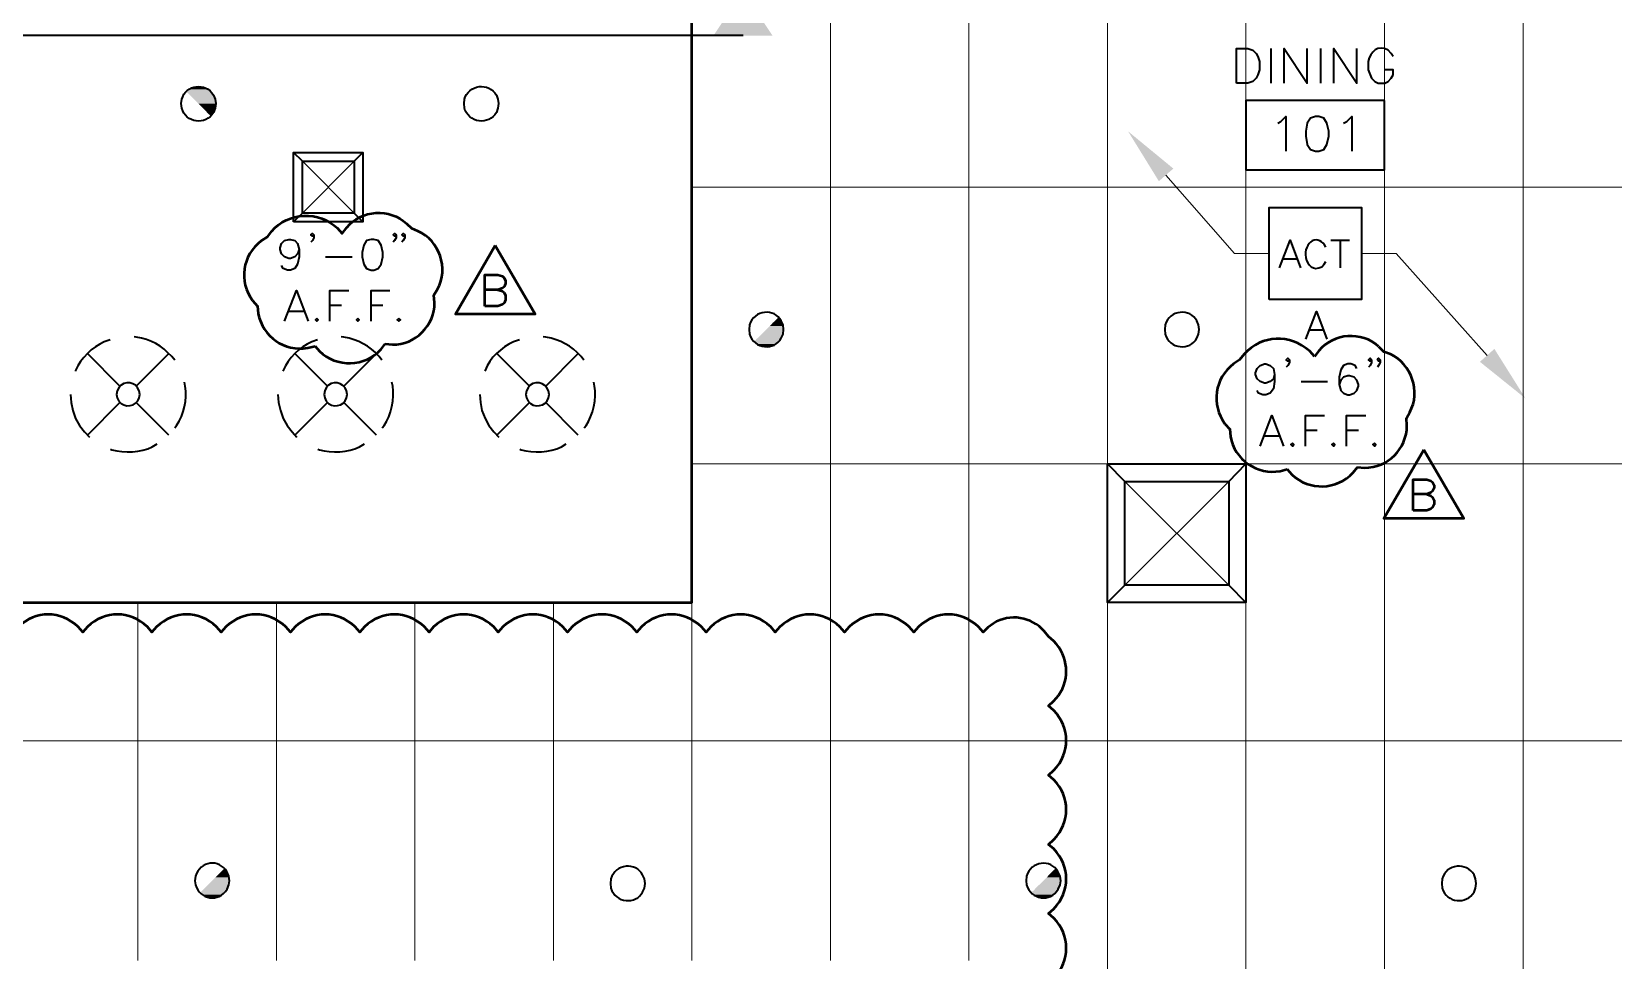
# Model space of a CAD drawing. Header units: inches. Extents: x 5 to 516, y -193 to 129.
# Drawn here: x 408.11 to 430.95, y 48.67 to 62.08 of the extents above; entities that cross this region are included whole.
import ezdxf

# ---------------------------------------------------------------- set-up
doc = ezdxf.new("R2010")
doc.units = ezdxf.units.IN
doc.header["$MEASUREMENT"] = 0
doc.layers.add('PDF9_Geometry', color=7, linetype='Continuous')
doc.layers.add('PDF9_Solid Fills', color=7, linetype='Continuous')

msp = doc.modelspace()

# ---------------------------------------------------------------- hatches: boundary and pattern name
at = {"layer": 'PDF9_Solid Fills', "transparency": 33554559}
for points in [[(410.6984012, 61.2138863), (410.3428457, 61.2138863), (410.3828457, 61.1783308), (410.7295123, 61.1783308)], [(410.6584073, 61.2450051), (410.3828518, 61.2450051), (410.3428518, 61.2138939), (410.6984073, 61.2138939)], [(410.6184012, 61.2716659), (410.4272901, 61.2716659), (410.3828457, 61.2449993), (410.6584012, 61.2449993)], [(410.5695105, 61.2849982), (410.4717327, 61.2849982), (410.4272883, 61.2716648), (410.6183994, 61.2716648)], [(410.7295105, 61.1783326), (410.3828438, 61.1783326), (410.4272883, 61.1338882), (410.7517327, 61.1338882)], [(410.4272955, 61.13389), (410.5206223, 61.0405631), (410.7695112, 61.0405631), (410.7650674, 61.0894455), (410.7650733, 61.0894455), (410.7517399, 61.13389)], [(410.7695137, 61.0405606), (410.5206249, 61.0405606), (410.5695138, 60.9916717), (410.7650693, 60.9916717)], [(410.7650718, 60.9916692), (410.5695163, 60.9916692), (410.6184052, 60.9427803), (410.7517385, 60.9427803)], [(410.7517324, 60.9427821), (410.618399, 60.9427821), (410.658399, 60.8983377), (410.7295101, 60.8983377)], [(418.7695097, 57.8272206), (418.6717384, 57.7294493), (418.9650717, 57.7294493), (418.9695162, 57.7783382), (418.9695091, 57.7783382), (418.9650652, 57.8272206)], [(418.8139523, 57.876112), (418.7695079, 57.8272231), (418.9650634, 57.8272231), (418.9517301, 57.876112)], [(418.858404, 57.9161149), (418.8139596, 57.8761149), (418.9517373, 57.8761149), (418.9295151, 57.9161149)], [(418.5784018, 57.6405615), (418.5428463, 57.6005615), (418.8984018, 57.6005615), (418.9295129, 57.6405615)], [(418.5428477, 57.6005586), (418.5784033, 57.5694475), (418.8584033, 57.5694475), (418.8984033, 57.6005586)], [(418.6228445, 57.6805554), (418.5784, 57.6405554), (418.9295111, 57.6405554), (418.9517333, 57.6805554)], [(418.5784018, 57.5694443), (418.6228463, 57.5472221), (418.8139574, 57.5472221), (418.8584018, 57.5694443)], [(418.6717359, 57.7294468), (418.622847, 57.6805579), (418.9517359, 57.6805579), (418.9650692, 57.7294468)], [(418.6228445, 57.5472275), (418.6717334, 57.5338941), (418.7695111, 57.5338941), (418.8139556, 57.5472275)], [(410.7695101, 49.8672239), (410.6717389, 49.7694527), (410.9650722, 49.7694527), (410.9695166, 49.8183415), (410.9695095, 49.8183415), (410.9650657, 49.8672239)], [(410.8139528, 49.9161153), (410.7695083, 49.8672265), (410.9650639, 49.8672265), (410.9517305, 49.9161153)], [(410.8939585, 49.9961121), (410.81396, 49.9161135), (410.9517378, 49.9161135), (410.9250711, 49.960558), (410.9250684, 49.960558)], [(422.7695095, 49.8672239), (422.6717382, 49.7694527), (422.9650715, 49.7694527), (422.969516, 49.8183415), (422.9695089, 49.8183415), (422.965065, 49.8672239)], [(422.8139521, 49.9161153), (422.7695077, 49.8672265), (422.9650632, 49.8672265), (422.9517299, 49.9161153)], [(422.8584038, 49.960558), (422.8139593, 49.9161135), (422.9517371, 49.9161135), (422.9295149, 49.960558)], [(410.5784023, 49.6805558), (410.5428467, 49.6450003), (410.8939578, 49.6450003), (410.9250689, 49.6805558)], [(410.5428482, 49.6450017), (410.5784037, 49.6138906), (410.8584037, 49.6138906), (410.8939593, 49.6450017)], [(410.6228449, 49.7250075), (410.5784005, 49.6805631), (410.9250671, 49.6805631), (410.9517338, 49.7250075)], [(410.5784023, 49.6138964), (410.6228467, 49.5872297), (410.8139578, 49.5872297), (410.8584023, 49.6138964)], [(410.6228449, 49.5872218), (410.6717338, 49.5738884), (410.7695116, 49.5738884), (410.813956, 49.5872218)], [(410.6717363, 49.7694501), (410.6228474, 49.7250057), (410.9517363, 49.7250057), (410.9650697, 49.7694501)], [(422.5428475, 49.6450017), (422.5828475, 49.6138906), (422.8584031, 49.6138906), (422.8984031, 49.6450017)], [(422.5828504, 49.6805558), (422.5428504, 49.6450003), (422.8984059, 49.6450003), (422.9295171, 49.6805558)], [(422.6228443, 49.7250075), (422.5828443, 49.6805631), (422.9295109, 49.6805631), (422.9517331, 49.7250075)], [(422.5828504, 49.6138964), (422.6228504, 49.5872297), (422.8139615, 49.5872297), (422.8584059, 49.6138964)], [(422.6228443, 49.5872218), (422.6717331, 49.5738884), (422.7695109, 49.5738884), (422.8139554, 49.5872218)], [(422.6717357, 49.7694501), (422.6228468, 49.7250057), (422.9517357, 49.7250057), (422.965069, 49.7694501)]]:
    msp.add_hatch(color=256, dxfattribs=at).paths.add_polyline_path(points)

# ---------------------------------------------------------------- linework, layer by layer
at = {"layer": 'PDF9_Geometry', "lineweight": 15}
for points in [[(417.6450704, 81.0450018), (417.6450704, 48.6672253)], [(419.6450703, 81.0450018), (419.6450703, 48.6672253)], [(421.6450701, 81.0450018), (421.6450701, 48.6672253)], [(423.64507, 81.0450018), (423.64507, 43.2094484)], [(425.6450699, 81.0450018), (425.6450699, 43.2094484)], [(427.6450698, 81.0450018), (427.6450698, 43.2094484)], [(429.6450697, 81.0450018), (429.6450697, 43.2094484)], [(436.2317347, 59.836118), (417.6450693, 59.836118)], [(424.4895117, 60.0094488), (425.4806228, 58.8761156), (425.9784005, 58.8761156)], [(429.1295126, 57.405002), (427.8139571, 58.8761131), (427.3117348, 58.8761131)], [(436.2317347, 55.8361183), (417.6450693, 55.8361183)], [(409.6450708, 53.8361184), (409.6450708, 48.6672298)], [(411.6450707, 53.8361184), (411.6450707, 48.6672298)], [(413.6450706, 53.8361184), (413.6450706, 48.6672298)], [(415.6450705, 53.8361184), (415.6450705, 48.6672298)], [(384.3117389, 51.8361185), (436.2317348, 51.8361185)]]:
    msp.add_lwpolyline(points, dxfattribs=at)
at = {"layer": 'PDF9_Geometry', "lineweight": 50}
for points in [[(407.1472954, 71.8361174), (407.1472954, 53.8361184), (417.6450726, 53.8361184), (417.6450726, 71.8361174)], [(414.8050731, 58.9916718), (415.3828508, 58.0005608), (414.2317398, 58.0005608)], [(428.2139581, 56.0405634), (428.7917359, 55.0494524), (427.6361804, 55.0494524)]]:
    msp.add_lwpolyline(points, close=True, dxfattribs=at)
at = {"layer": 'PDF9_Geometry', "lineweight": 35}
for points in [[(418.3828452, 62.022777), (403.6806241, 62.022777)], [(426.0050688, 61.8361179), (426.0050688, 61.3383402)], [(426.1961767, 61.3383333), (426.1961767, 61.8361111), (426.52951, 61.3383333), (426.52951, 61.8361111)], [(426.7206223, 61.8361179), (426.7206223, 61.3383402)], [(426.9117347, 61.3383333), (426.9117347, 61.8361111), (427.245068, 61.3383333), (427.245068, 61.8361111)], [(427.7695137, 61.720558), (427.742847, 61.7650025), (427.6984026, 61.8138914)], [(427.4095137, 61.6494469), (427.4095137, 61.5294469), (427.4361804, 61.4583358), (427.4584026, 61.409447), (427.5072915, 61.3605581), (427.5517359, 61.3383358), (427.6495137, 61.3383358), (427.6984026, 61.3605581), (427.742847, 61.409447), (427.7695137, 61.4583358), (427.7695137, 61.5294469), (427.6495137, 61.5294469)], [(410.2806213, 60.9738965), (410.2717324, 61.0405631), (410.2806213, 61.1027854)], [(410.738399, 61.1650076), (410.7606212, 61.1027854), (410.7695101, 61.0405631), (410.7606212, 60.9738965), (410.738399, 60.9116743)], [(426.1028471, 60.760561), (426.1472916, 60.7827832), (426.2184027, 60.8538943), (426.2184027, 60.3561166)], [(427.0539557, 60.760561), (427.1028446, 60.7827832), (427.1739557, 60.8538943), (427.1739557, 60.3561166)], [(412.0228466, 60.2094452), (411.8939578, 60.3338896)], [(412.76951, 60.2094452), (412.8939545, 60.3338896)], [(412.0228466, 59.4583331), (411.8939578, 59.3338886)], [(412.76951, 59.4583331), (412.8939545, 59.3338886)], [(412.1872889, 59.1472256), (412.1650667, 59.1250034), (412.1428445, 59.1472256), (412.1650667, 59.1650034), (412.1872889, 59.1472256), (412.1872889, 59.1027811), (412.1650667, 59.0627811), (412.1428445, 59.0405589)], [(413.373957, 59.1472256), (413.3517347, 59.1250034), (413.3295125, 59.1472256), (413.3517347, 59.1650034), (413.373957, 59.1472256), (413.373957, 59.1027811), (413.3517347, 59.0627811), (413.3295125, 59.0405589)], [(413.4984054, 59.1472256), (413.4761832, 59.1250034), (413.4584054, 59.1472256), (413.4761832, 59.1650034), (413.4984054, 59.1472256), (413.4984054, 59.1027811), (413.4761832, 59.0627811), (413.4584054, 59.0405589)], [(411.9739552, 58.9338919), (411.951733, 58.8716697), (411.911733, 58.8272252), (411.8495108, 58.805003), (411.8272886, 58.805003), (411.7650664, 58.8272252), (411.7206219, 58.8716697), (411.6983997, 58.9338919), (411.6983997, 58.9561141), (411.7206219, 59.0183363), (411.7650664, 59.0627808), (411.8272886, 59.0805586), (411.8495108, 59.0805586), (411.911733, 59.0627808), (411.951733, 59.0183363), (411.9739552, 58.9338919), (411.9739552, 58.8272252), (411.951733, 58.7205586), (411.911733, 58.6583364), (411.8495108, 58.6361141), (411.8050663, 58.6361141), (411.7428441, 58.6583364), (411.7206219, 58.7027808)], [(426.1295127, 58.6672271), (426.2806238, 59.067227), (426.4317349, 58.6672271)], [(426.8717363, 59.0672198), (427.138403, 59.0672198)], [(427.0050688, 59.0672198), (427.0050688, 58.6672198)], [(412.35618, 58.8272205), (412.7384022, 58.8272205)], [(426.1872881, 58.800555), (426.3739548, 58.800555)], [(426.7384016, 58.6850016), (426.7739571, 58.7205571), (426.7961793, 58.7605571)], [(411.7650703, 57.8983378), (411.9339592, 58.3427823), (412.1028481, 57.8983378)], [(412.4183996, 57.8983378), (412.4183996, 58.3427823), (412.6939552, 58.3427823)], [(413.0139581, 57.8983378), (413.0139581, 58.3427823), (413.2850692, 58.3427823)], [(411.82729, 58.0450031), (412.0406233, 58.0450031)], [(412.4183996, 58.1294486), (412.5872885, 58.1294486)], [(413.0139581, 58.1294486), (413.1828469, 58.1294486)], [(426.5072887, 57.6405615), (426.6628442, 58.0405615), (426.8139553, 57.6405615)], [(418.4761818, 57.8450049), (418.4717374, 57.7783382), (418.4761818, 57.7116715)], [(418.9339595, 57.6538938), (418.9606262, 57.7116715), (418.9695151, 57.7783382), (418.9606262, 57.8450049), (418.9339595, 57.9027827)], [(424.4761815, 57.8450049), (424.471737, 57.7783382), (424.4761815, 57.7116715)], [(424.9339592, 57.6538938), (424.9606259, 57.7116715), (424.9695148, 57.7783382), (424.9606259, 57.8450049), (424.9339592, 57.9027827)], [(409.245069, 57.631673), (409.1606246, 57.6005619)], [(409.622845, 57.6672271), (409.5917339, 57.6716716)], [(412.2406201, 57.631673), (412.1561756, 57.6005619)], [(412.6184007, 57.6672271), (412.5828452, 57.6716716)], [(415.1561834, 57.631673), (415.0672945, 57.6005619)], [(415.533955, 57.6672271), (415.4983995, 57.6716716)], [(426.5650686, 57.7738894), (426.7561797, 57.7738894)], [(409.3872945, 56.9605576), (408.9161834, 57.4316687)], [(409.622845, 56.9605576), (410.0939561, 57.4316687)], [(410.1784005, 57.3338938), (410.1339561, 57.3872271)], [(412.3828455, 56.9605576), (411.9117345, 57.4316687)], [(412.6184051, 56.9605576), (413.0895161, 57.4316687)], [(413.1695118, 57.3338938), (413.1295118, 57.3872271)], [(415.2983999, 56.9605576), (414.8272888, 57.4316687)], [(415.5339594, 56.9605576), (416.0050705, 57.4316687)], [(416.0850661, 57.3338938), (416.0450661, 57.3872271)], [(426.2717337, 57.3427823), (426.2495114, 57.3205601), (426.2272892, 57.3427823), (426.2495114, 57.3650045), (426.2717337, 57.3427823), (426.2717337, 57.3027823), (426.2495114, 57.2583379), (426.2272892, 57.2361157)], [(427.4584017, 57.3427823), (427.4361795, 57.3205601), (427.4139573, 57.3427823), (427.4361795, 57.3650045), (427.4584017, 57.3427823), (427.4584017, 57.3027823), (427.4361795, 57.2583379), (427.4139573, 57.2361157)], [(427.5828456, 57.3427823), (427.5606234, 57.3205601), (427.5428456, 57.3427823), (427.5606234, 57.3650045), (427.5828456, 57.3427823), (427.5828456, 57.3027823), (427.5606234, 57.2583379), (427.5428456, 57.2361157)], [(408.7472913, 57.1872286), (408.7428468, 57.1783397)], [(411.7428423, 57.1872286), (411.7383979, 57.1783397)], [(414.6584057, 57.1872286), (414.6539612, 57.1783397)], [(426.0584, 57.1294486), (426.0406222, 57.0672264), (425.9961778, 57.0272264), (425.9339555, 57.0050042), (425.9117333, 57.0050042), (425.8495111, 57.0272264), (425.8050667, 57.0672264), (425.7828444, 57.1294486), (425.7828444, 57.1516709), (425.8050667, 57.2138931), (425.8495111, 57.2583375), (425.9117333, 57.2805597), (425.9339555, 57.2805597), (425.9961778, 57.2583375), (426.0406222, 57.2138931), (426.0584, 57.1294486), (426.0584, 57.0272264), (426.0406222, 56.9205598), (425.9961778, 56.8583375), (425.9339555, 56.8361153), (425.8895111, 56.8361153), (425.8272889, 56.8583375), (425.8050667, 56.8983375)], [(427.245068, 57.2138942), (427.2228458, 57.2583386), (427.1606236, 57.2805608), (427.1161791, 57.2805608), (427.0539569, 57.2583386), (427.0139569, 57.1961164), (426.9917347, 57.0894497), (426.9917347, 56.9827831), (427.0139569, 56.8983386), (427.0539569, 56.8583386), (427.1161791, 56.8361164), (427.1384014, 56.8361164), (427.205068, 56.8583386), (427.245068, 56.8983386), (427.2672903, 56.9605608), (427.2672903, 56.9827831), (427.245068, 57.0450053), (427.205068, 57.0894497), (427.1384014, 57.1116719), (427.1161791, 57.1116719), (427.0539569, 57.0894497), (427.0139569, 57.0450053), (426.9917347, 56.9827831)], [(409.3695142, 56.9383357), (409.347292, 56.8938913), (409.3384031, 56.840558), (409.347292, 56.7916691), (409.3695142, 56.7427802)], [(409.6628475, 56.7916691), (409.6717364, 56.840558), (409.6628475, 56.8938913)], [(410.3295116, 56.9605551), (410.3206227, 57.0183328)], [(412.3650652, 56.9383357), (412.342843, 56.8938913), (412.3339541, 56.840558), (412.342843, 56.7916691), (412.3650652, 56.7427802)], [(412.6583986, 56.7916691), (412.6672874, 56.840558), (412.6583986, 56.8938913)], [(413.3250717, 56.9605551), (413.3117384, 57.0183328)], [(415.2806286, 56.9383357), (415.2584064, 56.8938913), (415.2495175, 56.840558), (415.2584064, 56.7916691), (415.2806286, 56.7427802)], [(415.5739619, 56.7916691), (415.5828508, 56.840558), (415.5739619, 56.8938913)], [(416.240626, 56.9605551), (416.2272927, 57.0183328)], [(426.4406247, 57.0272261), (426.8228469, 57.0272261)], [(408.6717364, 56.840558), (408.6806253, 56.7250024), (408.707292, 56.6094469), (408.747292, 56.4938913), (408.8050698, 56.3916691), (408.8761809, 56.2983358), (408.947292, 56.2227802)], [(408.9161845, 56.2538881), (409.3872956, 56.7249992)], [(410.093955, 56.2538881), (409.6228439, 56.7249992)], [(411.6672875, 56.840558), (411.6761764, 56.7250024), (411.702843, 56.6094469), (411.742843, 56.4938913), (411.8006208, 56.3916691), (411.8717319, 56.2983358), (411.942843, 56.2227802)], [(411.9117355, 56.2538881), (412.3828466, 56.7249992)], [(413.0895151, 56.2538881), (412.618404, 56.7249992)], [(414.5828508, 56.840558), (414.5917397, 56.7250024), (414.613962, 56.6094469), (414.6584064, 56.4938913), (414.7117397, 56.3916691), (414.7828508, 56.2983358), (414.8584064, 56.2227802)], [(414.8272899, 56.2538881), (415.2984009, 56.7249992)], [(416.0050694, 56.2538881), (415.5339583, 56.7249992)], [(425.8495151, 56.0938946), (426.018404, 56.538339), (426.1872928, 56.0938946)], [(426.5028444, 56.0938946), (426.5028444, 56.538339), (426.7783999, 56.538339)], [(427.0984028, 56.0938946), (427.0984028, 56.538339), (427.3739584, 56.538339)], [(410.1784005, 56.3561106), (410.2050672, 56.3916662)], [(413.1739606, 56.3561106), (413.2006273, 56.3916662)], [(416.0895149, 56.3561106), (416.1161816, 56.3916662)], [(425.9117348, 56.2405598), (426.1250681, 56.2405598)], [(426.5028444, 56.3250053), (426.6717333, 56.3250053)], [(427.0984028, 56.3250053), (427.2672917, 56.3250053)], [(409.2495178, 56.0494429), (409.27174, 56.040554)], [(409.8539622, 56.0849985), (409.9250733, 56.1249985)], [(412.2450689, 56.0494429), (412.2672911, 56.040554)], [(412.8450688, 56.0849985), (412.9161799, 56.1249985)], [(415.1606232, 56.0494429), (415.1784009, 56.040554)], [(415.7606231, 56.0849985), (415.8317342, 56.1249985)], [(423.8939578, 55.5827817), (423.645069, 55.836115)], [(425.3961776, 55.5827817), (425.6450665, 55.836115)], [(423.8939578, 54.0850062), (423.645069, 53.8361173)], [(425.3961776, 54.0850062), (425.6450665, 53.8361173)], [(410.4761822, 49.8850082), (410.4672933, 49.8183415), (410.4761822, 49.7561193)], [(410.93396, 49.6938971), (410.9606267, 49.7561193), (410.9695155, 49.8183415), (410.9606267, 49.8850082), (410.93396, 49.942786)], [(416.4761819, 49.8450053), (416.467293, 49.7783387), (416.4761819, 49.711672)], [(416.9339597, 49.6538942), (416.9606263, 49.711672), (416.9695152, 49.7783387), (416.9606263, 49.8450053), (416.9339597, 49.9027831)], [(422.4761816, 49.8850082), (422.4717371, 49.8183415), (422.4761816, 49.7561193)], [(422.9339593, 49.6938971), (422.960626, 49.7561193), (422.9695149, 49.8183415), (422.960626, 49.8850082), (422.9339593, 49.942786)], [(428.4761812, 49.8450053), (428.4717368, 49.7783387), (428.4761812, 49.711672)], [(428.9384034, 49.6538942), (428.9606257, 49.711672), (428.9695146, 49.7783387), (428.9606257, 49.8450053), (428.9384034, 49.9027831)]]:
    msp.add_lwpolyline(points, dxfattribs=at)
for points in [[(425.5072887, 61.3383333), (425.5072887, 61.8361111), (425.6717332, 61.8361111), (425.7428443, 61.8138888), (425.7917332, 61.765), (425.8139554, 61.7205555), (425.840622, 61.6494444), (425.840622, 61.5294444), (425.8139554, 61.4583333), (425.7917332, 61.4094444), (425.7428443, 61.3605555), (425.6717332, 61.3383333)], [(427.6450698, 61.0850058), (425.6450699, 61.0850058), (425.6450699, 60.0850058), (427.6450698, 60.0850058)], [(426.6495141, 60.853895), (426.578403, 60.8316728), (426.5295141, 60.7605617), (426.5072919, 60.6405617), (426.5072919, 60.5694506), (426.5295141, 60.4494506), (426.578403, 60.3783395), (426.6495141, 60.3561173), (426.698403, 60.3561173), (426.7695141, 60.3783395), (426.8139586, 60.4494506), (426.8406252, 60.5694506), (426.8406252, 60.6405617), (426.8139586, 60.7605617), (426.7695141, 60.8316728), (426.698403, 60.853895)], [(411.8939585, 59.3338937), (411.8939585, 60.3338936), (412.8939584, 60.3338936), (412.8939584, 59.3338937)], [(412.0228466, 59.4583331), (412.0228466, 60.2094441), (412.7695133, 60.2094441), (412.7695133, 59.4583331)], [(425.9784032, 58.2094453), (425.9784032, 59.5427786), (427.3117365, 59.5427786), (427.3117365, 58.2094453)], [(413.0139581, 59.0805571), (412.9472914, 59.0627793), (412.9072914, 58.9961127), (412.8850692, 58.889446), (412.8850692, 58.8272238), (412.9072914, 58.7205571), (412.9472914, 58.6583349), (413.0139581, 58.6361127), (413.0539581, 58.6361127), (413.1161803, 58.6583349), (413.1606247, 58.7205571), (413.1828469, 58.8272238), (413.1828469, 58.889446), (413.1606247, 58.9961127), (413.1161803, 59.0627793), (413.0539581, 59.0805571)], [(412.2272918, 57.9383317), (412.209514, 57.9161095), (412.2272918, 57.8983317), (412.249514, 57.9161095)], [(412.8228502, 57.9383317), (412.800628, 57.9161095), (412.8228502, 57.8983317), (412.840628, 57.9161095)], [(413.4139599, 57.9383317), (413.3917376, 57.9161095), (413.4139599, 57.8983317), (413.4361821, 57.9161095)], [(426.3161808, 56.1383372), (426.2939586, 56.116115), (426.3161808, 56.0938928), (426.3339586, 56.116115)], [(426.9072905, 56.1383372), (426.8850682, 56.116115), (426.9072905, 56.0938928), (426.9295127, 56.116115)], [(427.4984001, 56.1383372), (427.4761779, 56.116115), (427.4984001, 56.0938928), (427.5206223, 56.116115)], [(425.6450699, 55.8361183), (425.6450699, 53.8361184), (423.64507, 53.8361184), (423.64507, 55.8361183)], [(425.3961776, 55.5827838), (425.3961776, 54.0850062), (423.8939554, 54.0850062), (423.8939554, 55.5827838)]]:
    msp.add_lwpolyline(points, close=True, dxfattribs=at)
msp.add_lwpolyline([(414.8228443, 61.1650076), (414.8450665, 61.1027854), (414.8539554, 61.0405631), (414.8450665, 60.9738965), (414.8228443, 60.9116743, -0.6582763146), (414.3606221, 60.9738965), (414.3561777, 61.0405631), (414.3606221, 61.1027854, -0.6582763146)], format="xyb", close=True, dxfattribs=at)
at = {"layer": 'PDF9_Geometry', "color": 253, "lineweight": 30, "true_color": 0xb3b3b3}
for points in [[(412.76951, 60.2094452), (412.0228434, 59.4583341)], [(412.76951, 59.4583331), (412.0228434, 60.2094441)], [(425.3961776, 55.5827817), (423.8939554, 54.0850041)], [(423.8939578, 55.5827817), (425.39618, 54.0850041)]]:
    msp.add_lwpolyline(points, dxfattribs=at)
at = {"layer": 'PDF9_Geometry', "lineweight": 50}
for points in [[(411.5161793, 59.1161137), (411.5784015, 59.2005582, -0.4193211886), (412.5250681, 59.2450026), (412.5961836, 59.1649997), (412.6628502, 59.2538886, -0.4161222214), (413.5250724, 59.3116664), (413.600628, 59.2361108), (413.600628, 59.2405553)], [(422.8672889, 44.3294463), (422.7917331, 44.3427796), (422.8717332, 44.4138907, 0.4133381575), (422.8717332, 45.2761128), (422.7917353, 45.342783), (422.8717353, 45.4138941, 0.4133376421), (422.8717353, 46.2761163), (422.7917353, 46.3427829), (422.8717353, 46.413894, 0.4133376421), (422.8717353, 47.2761162), (422.7917353, 47.3427829), (422.8717353, 47.4138939, 0.4134665362), (422.8717353, 48.276116), (422.7917353, 48.3427828), (422.8717353, 48.4138938, 0.4134665362), (422.8717353, 49.2761159), (422.7917353, 49.3427828), (422.8717353, 49.4138938)]]:
    msp.add_lwpolyline(points, format="xyb", dxfattribs=at)
for points in [[(413.6895129, 59.2005582), (413.600624, 59.2361137)], [(411.5161825, 59.1205557), (411.5161825, 59.1161112), (411.4272937, 59.0583334)], [(414.6539591, 58.1161113), (414.6539591, 58.5694446), (414.8450702, 58.5694446), (414.9117368, 58.5472224), (414.933959, 58.5250001), (414.9517368, 58.4805557), (414.9517368, 58.4405557), (414.933959, 58.3961113), (414.9117368, 58.373889), (414.8450702, 58.3516668), (414.6539591, 58.3516668)], [(413.92951, 58.1694442), (413.9206211, 58.2761109)], [(413.920624, 58.2805582), (413.920624, 58.2761138), (413.9739573, 58.3605582)], [(414.8450669, 58.3516708), (414.9117336, 58.333893), (414.9339558, 58.3116708), (414.9517336, 58.2672264), (414.9517336, 58.2050041), (414.9339558, 58.1605597), (414.9117336, 58.1383375), (414.8450669, 58.1161152), (414.6539558, 58.1161152)], [(411.3028492, 58.1961113), (411.3739603, 58.1161113)], [(411.3739571, 58.1205557), (411.3739571, 58.1161113), (411.382846, 58.0094446)], [(413.156177, 57.4938945), (413.2139548, 57.5694501)], [(413.2139544, 57.5738887), (413.2139544, 57.5694443), (413.3206211, 57.5605554)], [(412.0984015, 57.5116669), (412.2050681, 57.5383335)], [(412.205066, 57.5427834), (412.205066, 57.5383389), (412.2672882, 57.4672278)], [(425.5517359, 57.342778), (425.5517359, 57.3383335), (425.462847, 57.2805558)], [(425.6184036, 57.4227805), (425.551737, 57.3383361)], [(426.6361813, 57.387225), (426.5650702, 57.4672249)], [(426.6984036, 57.4716665), (426.6361813, 57.3872221)], [(427.5606257, 57.5338887), (427.6361813, 57.4583332), (427.6361813, 57.4627776)], [(427.729515, 57.4227805), (427.6361817, 57.4583361)], [(425.3384026, 56.4183336), (425.4139581, 56.3383336)], [(427.9695121, 56.3916666), (427.9606232, 56.4983332)], [(427.9606261, 56.5027806), (427.9606261, 56.4983361), (428.009515, 56.5827806)], [(425.4139592, 56.342778), (425.4139592, 56.3383336), (425.4228481, 56.2316669)], [(426.1384036, 55.7338892), (426.2406258, 55.7605558)], [(426.2406238, 55.7650057), (426.2406238, 55.7605613), (426.3072905, 55.6850057)], [(427.1917349, 55.7116724), (427.2539571, 55.7916724)], [(427.2539566, 55.796111), (427.2539566, 55.7916666), (427.3561788, 55.7827777)], [(428.0583999, 55.1650029), (428.0583999, 55.6138917), (428.2539554, 55.6138917), (428.3161776, 55.5916695), (428.3383999, 55.5738917), (428.3606221, 55.5294473), (428.3606221, 55.4850028), (428.3383999, 55.4450028), (428.3161776, 55.4227806), (428.2539554, 55.4005584), (428.0583999, 55.4005584)], [(428.2539565, 55.4005533), (428.3161787, 55.3783311), (428.3384009, 55.3561089), (428.3606232, 55.3161089), (428.3606232, 55.2494422), (428.3384009, 55.2094422), (428.3161787, 55.18722), (428.2539565, 55.1649978), (428.058401, 55.1649978)], [(408.91618, 53.4850046), (408.8495138, 53.4050045), (408.7828476, 53.4850046)], [(409.9161799, 53.4850046), (409.8495137, 53.4050045), (409.7828475, 53.4850046)], [(410.9161799, 53.4850046), (410.8495137, 53.4050045), (410.7828474, 53.4850046)], [(411.9161798, 53.4850046), (411.8495136, 53.4050045), (411.7828474, 53.4850046)], [(412.9161798, 53.4850046), (412.8495136, 53.4050045), (412.7828473, 53.4850046)], [(413.9161802, 53.4850046), (413.8495135, 53.4050045), (413.7828467, 53.4850046)], [(414.9161802, 53.4850046), (414.8495134, 53.4050045), (414.7828466, 53.4850046)], [(415.9161801, 53.4850046), (415.8495134, 53.4050045), (415.7828466, 53.4850046)], [(416.9161801, 53.4850046), (416.8495133, 53.4050045), (416.7828465, 53.4850046)], [(417.91618, 53.4850046), (417.8495133, 53.4050045), (417.7828465, 53.4850046)], [(418.91618, 53.4850046), (418.8495132, 53.4050045), (418.7828467, 53.4850046)], [(419.9161799, 53.4850046), (419.8495132, 53.4050045), (419.7828467, 53.4850046)], [(420.9161799, 53.4850046), (420.8495133, 53.4050045), (420.7828465, 53.4850046)], [(422.0006242, 53.5338938), (421.9161798, 53.4761161), (421.8495131, 53.4050045), (421.7828465, 53.4850046)], [(422.8717353, 53.2761157), (422.7917353, 53.3427825), (422.7295131, 53.4227827)], [(422.8717353, 52.2761158), (422.7917353, 52.3427826), (422.8717353, 52.4138936), (422.938402, 52.4938938)], [(422.8717353, 51.2761158), (422.7917353, 51.3427826), (422.8717353, 51.4138937)], [(422.8717353, 50.2761159), (422.7917353, 50.3427827), (422.8717353, 50.4138937)]]:
    msp.add_lwpolyline(points, dxfattribs=at)
at = {"layer": 'PDF9_Geometry', "lineweight": 35}
msp.add_ellipse((426.6612944, 58.8618688), major_axis=(-0.0037887, 0.2111896), ratio=0.7467931982, start_param=5.2334664462, end_param=8.0482105518, dxfattribs=at)
for points in [[(427.6984026, 61.8138914), (427.5482545, 61.8988543), (427.4443285, 61.7901136), (427.4095137, 61.6494469)], [(410.2806213, 61.1027854), (410.3342509, 61.3178224), (410.6244731, 61.3542668), (410.738399, 61.1650076)], [(410.738399, 60.9116743), (410.6245472, 60.722415), (410.3342509, 60.7588595), (410.2806213, 60.9738965)], [(426.5072905, 58.8183349), (426.534772, 58.7025571), (426.6181794, 58.6191497), (426.7384016, 58.6850016)], [(418.9339595, 57.9027827), (418.8405521, 58.0873752), (418.5409225, 58.0646345), (418.4761818, 57.8450049)], [(424.9339592, 57.9027827), (424.8405518, 58.0873752), (424.5409963, 58.0646345), (424.4761815, 57.8450049)], [(409.1606246, 57.6005619), (408.9868468, 57.5253767), (408.8224024, 57.3610804), (408.7472913, 57.1872286)], [(410.1339561, 57.3872271), (409.9900301, 57.547153), (409.8359561, 57.6336716), (409.622845, 57.6672271)], [(412.1561756, 57.6005619), (411.9823238, 57.5253767), (411.8180275, 57.3610804), (411.7428423, 57.1872286)], [(413.1295118, 57.3872271), (412.9863266, 57.5487086), (412.829734, 57.6297456), (412.6184007, 57.6672271)], [(415.0672945, 57.6005619), (414.8918871, 57.5155249), (414.7300353, 57.3721175), (414.6584057, 57.1872286)], [(416.0450661, 57.3872271), (415.9018809, 57.5487086), (415.7452884, 57.6297456), (415.533955, 57.6672271)], [(418.4761818, 57.7116715), (418.5409966, 57.4920419), (418.8405521, 57.4693012), (418.9339595, 57.6538938)], [(424.4761815, 57.7116715), (424.5409963, 57.4920419), (424.8405518, 57.4693012), (424.9339592, 57.6538938)], [(409.6628475, 56.8938913), (409.6225512, 57.0263357), (409.4478105, 57.0487061), (409.3695142, 56.9383357)], [(410.2050672, 56.3916662), (410.3180301, 56.5567773), (410.3569931, 56.7641106), (410.3295116, 56.9605551)], [(412.6583986, 56.8938913), (412.6163986, 57.0256691), (412.4360282, 57.0492246), (412.3650652, 56.9383357)], [(413.2006273, 56.3916662), (413.3026272, 56.5358143), (413.3572939, 56.7861106), (413.3250717, 56.9605551)], [(415.5739619, 56.8938913), (415.5319619, 57.0256691), (415.3515915, 57.0492246), (415.2806286, 56.9383357)], [(416.1161816, 56.3916662), (416.2181816, 56.5357403), (416.2728482, 56.7861847), (416.240626, 56.9605551)], [(409.3695142, 56.7427802), (409.4510697, 56.6400394), (409.6266994, 56.6590765), (409.6628475, 56.7916691)], [(412.3650652, 56.7427802), (412.4435097, 56.6350765), (412.6251393, 56.6659654), (412.6583986, 56.7916691)], [(415.2806286, 56.7427802), (415.359073, 56.6350765), (415.5407026, 56.6659654), (415.5739619, 56.7916691)], [(409.27174, 56.040554), (409.4474437, 55.9921837), (409.6912956, 55.998554), (409.8539622, 56.0849985)], [(412.2672911, 56.040554), (412.4464022, 55.9922577), (412.6786985, 55.9979614), (412.8450688, 56.0849985)], [(415.1784009, 56.040554), (415.357438, 55.9924059), (415.5943268, 55.997517), (415.7606231, 56.0849985)], [(410.93396, 49.942786), (410.8161081, 50.1432304), (410.5470711, 50.0984897), (410.4761822, 49.8850082)], [(416.9339597, 49.9027831), (416.8405523, 50.0873757), (416.5409226, 50.0646349), (416.4761819, 49.8450053)], [(422.9339593, 49.942786), (422.8250704, 50.1434526), (422.5409964, 50.0966378), (422.4761816, 49.8850082)], [(428.9384034, 49.9027831), (428.8321072, 50.0880423), (428.5432924, 50.0640423), (428.4761812, 49.8450053)], [(410.4761822, 49.7561193), (410.5435896, 49.5439712), (410.8121822, 49.4999712), (410.93396, 49.6938971)], [(416.4761819, 49.711672), (416.5409967, 49.4919683), (416.8406263, 49.4693016), (416.9339597, 49.6538942)], [(422.4761816, 49.7561193), (422.5410705, 49.5446379), (422.8171445, 49.4994527), (422.9339593, 49.6938971)], [(428.4761812, 49.711672), (428.5432924, 49.492635), (428.8321072, 49.468635), (428.9384034, 49.6538942)]]:
    msp.add_open_spline(points, degree=3, dxfattribs=at)
at = {"layer": 'PDF9_Geometry', "lineweight": 50}
for points in [[(413.9739573, 58.3605582), (414.1365499, 58.6644841), (413.9999573, 59.0598175), (413.6895129, 59.2005582)], [(411.4272937, 59.0583334), (411.1547011, 58.854852), (411.094627, 58.4670001), (411.3028492, 58.1961113)], [(411.382846, 58.0094446), (411.4526237, 57.6709261), (411.7555126, 57.4557409), (412.0984015, 57.5116669)], [(413.3206211, 57.5605554), (413.6552877, 57.5553702), (413.9326951, 57.838185), (413.92951, 58.1694442)], [(426.5650702, 57.4672249), (426.2803295, 57.7164842), (425.8754406, 57.7056694), (425.6184036, 57.4227805)], [(427.5606257, 57.5338887), (427.3152924, 57.755222), (426.9081813, 57.7283332), (426.6984036, 57.4716665)], [(412.2672882, 57.4672278), (412.5061771, 57.224339), (412.9323993, 57.2375242), (413.156177, 57.4938945)], [(428.009515, 56.5827806), (428.1743298, 56.8826324), (428.0377372, 57.2788546), (427.729515, 57.4227805)], [(425.462847, 57.2805558), (425.1909211, 57.0813706), (425.1409211, 56.6875188), (425.3384026, 56.4183336)], [(425.4228481, 56.2316669), (425.4705518, 55.8990003), (425.8122555, 55.6724077), (426.1384036, 55.7338892)], [(427.3561788, 55.7827777), (427.6980306, 55.7812962), (427.964401, 56.0532221), (427.9695121, 56.3916666)], [(426.3072905, 55.6850057), (426.5595127, 55.4419687), (426.9535127, 55.460265), (427.1917349, 55.7116724)], [(408.7828476, 53.4850046), (408.5272176, 53.7244121), (408.1725514, 53.7216713), (407.91618, 53.4850046)], [(409.7828475, 53.4850046), (409.5272176, 53.7244121), (409.1725513, 53.7216713), (408.91618, 53.4850046)], [(410.7828474, 53.4850046), (410.5272175, 53.7244121), (410.1725513, 53.7216713), (409.9161799, 53.4850046)], [(411.7828474, 53.4850046), (411.5272175, 53.7244121), (411.1725512, 53.7216713), (410.9161799, 53.4850046)], [(412.7828473, 53.4850046), (412.5272174, 53.7244121), (412.1725511, 53.7216713), (411.9161798, 53.4850046)], [(413.7828467, 53.4850046), (413.5298097, 53.723005), (413.1692168, 53.723005), (412.9161798, 53.4850046)], [(414.7828466, 53.4850046), (414.5298096, 53.723005), (414.1692173, 53.723005), (413.9161802, 53.4850046)], [(415.7828466, 53.4850046), (415.5298096, 53.723005), (415.1692173, 53.723005), (414.9161802, 53.4850046)], [(416.7828465, 53.4850046), (416.5298095, 53.723005), (416.1692172, 53.723005), (415.9161801, 53.4850046)], [(417.7828465, 53.4850046), (417.5298094, 53.723005), (417.1692172, 53.723005), (416.9161801, 53.4850046)], [(418.7828467, 53.4850046), (418.5264762, 53.7216713), (418.1718097, 53.7244121), (417.91618, 53.4850046)], [(419.7828467, 53.4850046), (419.5264762, 53.7216713), (419.1718097, 53.7244121), (418.91618, 53.4850046)], [(420.7828465, 53.4850046), (420.5264762, 53.7216713), (420.1718096, 53.7244121), (419.9161799, 53.4850046)], [(421.7828465, 53.4850046), (421.5264762, 53.7216713), (421.1718095, 53.7244121), (420.9161799, 53.4850046)], [(422.7295131, 53.4227827), (422.5541798, 53.6278936), (422.2327724, 53.6847082), (422.0006242, 53.5338938)], [(422.938402, 52.4938938), (423.1125501, 52.7467087), (423.0789205, 53.0544123), (422.8717353, 53.2761157)], [(422.8717353, 51.4138937), (423.1118094, 51.6650788), (423.1083279, 52.0236716), (422.8717353, 52.2761158)], [(422.8717353, 50.4138937), (423.1118094, 50.6650788), (423.1083279, 51.0236716), (422.8717353, 51.2761158)], [(422.8717353, 49.4138938), (423.1118094, 49.6650792), (423.1083279, 50.0236717), (422.8717353, 50.2761159)]]:
    msp.add_open_spline(points, degree=3, dxfattribs=at)
at = {"layer": 'PDF9_Solid Fills', "lineweight": 35, "transparency": 33554559}
for points in [[(418.3828452, 62.6583383), (418.8095119, 62.0227828), (417.9561786, 62.0227828)], [(410.47174, 61.2850022), (410.5695177, 61.2850022), (410.5206288, 61.2894466)], [(410.6984019, 60.8627836), (410.729513, 60.8983391), (410.6584019, 60.8983391)], [(424.5961786, 60.1027829), (423.9428453, 60.6405606), (424.3872897, 59.9205607)], [(418.8984069, 57.9561087), (418.929518, 57.9161087), (418.8584069, 57.9161087)], [(418.6717359, 57.5338902), (418.7695137, 57.5338902), (418.7206248, 57.5294457)], [(429.0228457, 57.311668), (429.6806235, 56.7827791), (429.2317346, 57.4983346)], [(422.8984067, 49.9961121), (422.9295178, 49.9605565), (422.8584067, 49.9605565)], [(410.6717363, 49.5738935), (410.7695141, 49.5738935), (410.7206252, 49.5694491)], [(422.6717357, 49.5738935), (422.7695134, 49.5738935), (422.7206246, 49.5694491)]]:
    msp.add_solid(points, dxfattribs=at)

doc.saveas('drawing.dxf')
